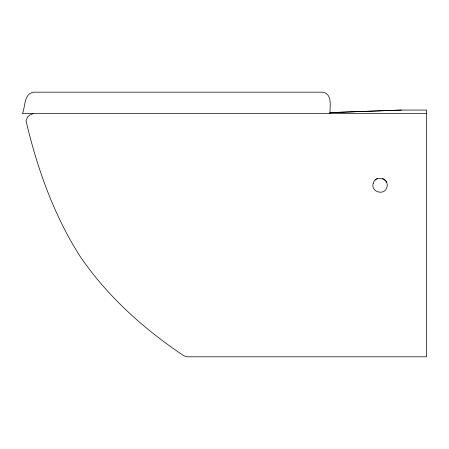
<?xml version="1.0" encoding="UTF-8"?>
<svg xmlns="http://www.w3.org/2000/svg" width="449" height="449" viewBox="0 0 449 449"><rect width="100%" height="100%" fill="white"/><g stroke="black" fill="none" stroke-linecap="round" stroke-linejoin="round"><path stroke-width="0.67" d="M375.055 180.015L376.009 179.252M376.486 178.87L377.631 178.399M33.181 113.642L29.6 115.073L27.456 117.217L26.025 120.792C37.16 168.324 53.751 215.071 80.118 256.413C107.44 296.396 143.871 329.078 183.983 355.861L187.216 356.815L426.55 356.815L426.55 110.067L401.518 110.067L330.133 112.598M329.718 112.66L401.518 110.067M426.55 113.642L22.45 113.642C25.43 106.66 23.696 94.324 33.181 92.185L322.842 92.185C332.793 94.178 329.712 106.435 329.993 113.642M382.492 178.399L383.637 178.87M384.114 179.252L385.831 180.964M386.213 181.435L386.69 182.58M373.192 183.461C370.492 192.15 384.849 196.05 386.926 187.166C389.631 178.472 375.274 174.571 373.192 183.461"/></g></svg>
